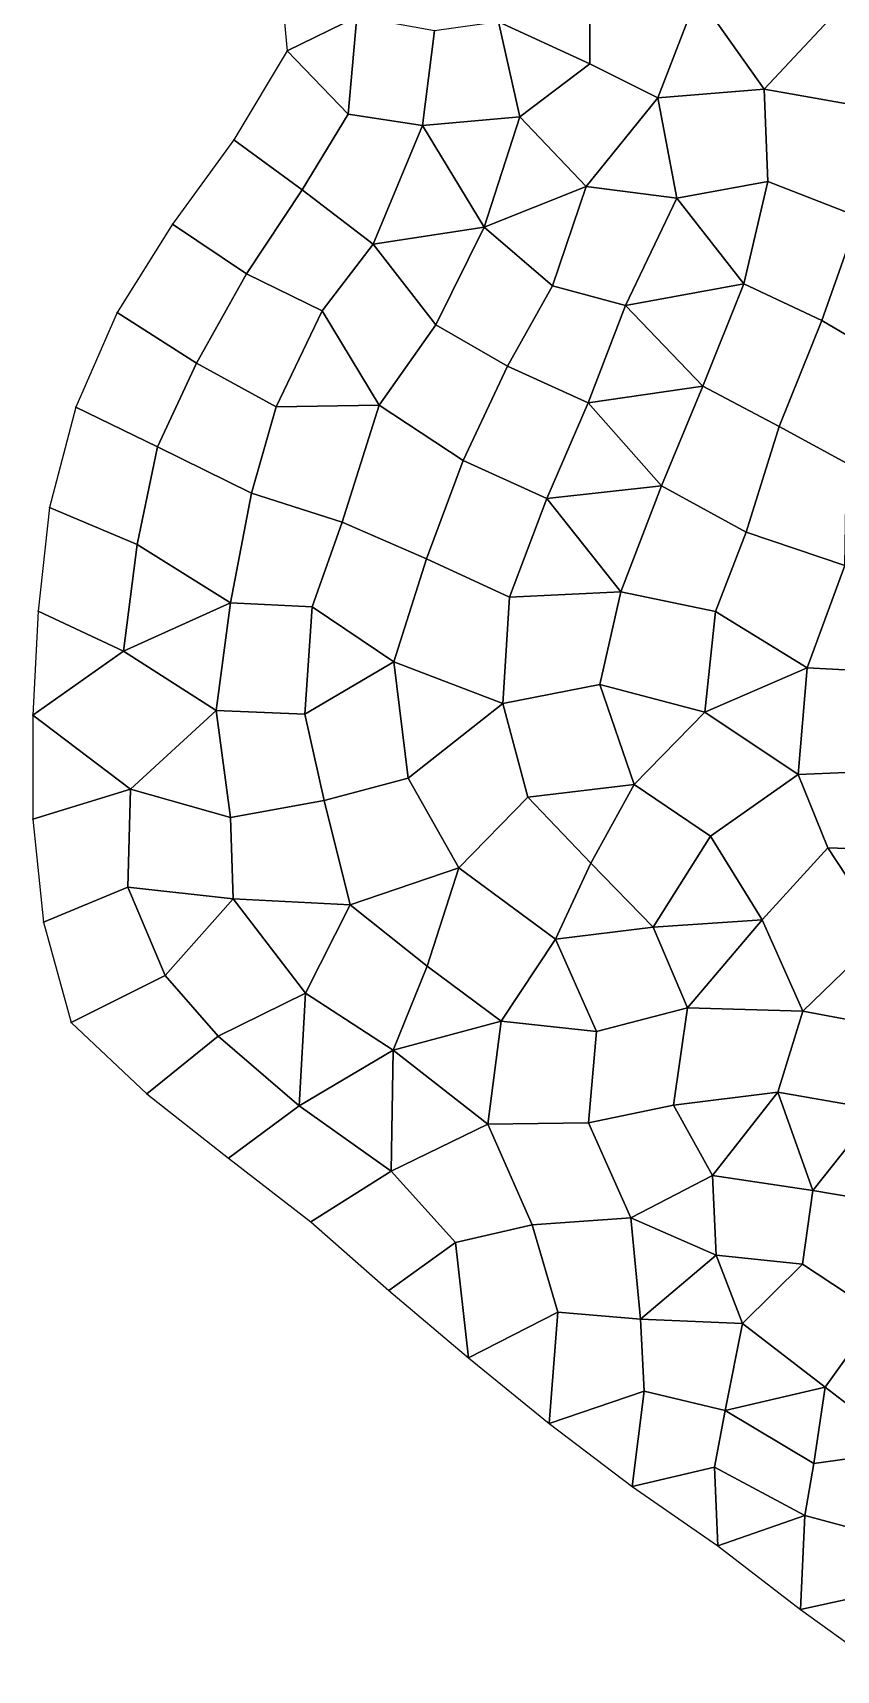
# Model space of a CAD drawing. Extents: x 380707 to 407438, y 6452841 to 6483357.
# Drawn here: x 383966 to 384660, y 6457275 to 6458689 of the extents above; entities that cross this region are included whole.
import ezdxf

# ---------------------------------------------------------------- set-up
doc = ezdxf.new("R2010")
doc.units = 0
for name, color, linetype in [('MESH_BOUND', 25, 'CONTINUOUS'), ('MESH_ELEMS', 18, 'CONTINUOUS'), ('MESH_NODES', 18, 'CONTINUOUS')]:
    doc.layers.add(name, color=color, linetype=linetype)

msp = doc.modelspace()

# ---------------------------------------------------------------- linework, layer by layer
at = {"layer": 'MESH_BOUND', "color": 25}
for points in [[(384180.058, 6458734.89, 2.438), (384185.785, 6458673.52, 2.341)], [(384185.785, 6458673.52, 2.341), (384139.564, 6458596.51, 0.262)], [(384139.564, 6458596.51, 0.262), (384086.877, 6458523.6, -0.939)], [(384086.877, 6458523.6, -0.939), (384039.014, 6458447.46, -0.79)], [(384039.014, 6458447.46, -0.79), (384003.401, 6458365.5, -0.462)], [(384003.401, 6458365.5, -0.462), (383980.542, 6458278.94, -0.253)], [(383980.542, 6458278.94, -0.253), (383970.764, 6458189.53, -0.361)], [(383970.764, 6458189.53, -0.361), (383966.106, 6458099.71, 0.844)], [(383966.106, 6458099.71, 0.844), (383966.276, 6458009.83, -0.677)], [(383966.276, 6458009.83, -0.677), (383975.463, 6457920.88, -3.227)], [(383975.463, 6457920.88, -3.227), (383999.316, 6457834.15, -2.931)], [(383999.316, 6457834.15, -2.931), (384064.463, 6457772.57, -0.957)], [(384064.463, 6457772.57, -0.957), (384134.963, 6457716.93, 0.942)], [(384134.963, 6457716.93, 0.942), (384206.07, 6457661.99, 2.253)], [(384206.07, 6457661.99, 2.253), (384273.62, 6457602.59, -0.294)], [(384273.62, 6457602.59, -0.294), (384342.287, 6457544.49, 0.871)], [(384342.287, 6457544.49, 0.871), (384412.075, 6457487.76, -0.515)], [(384412.075, 6457487.76, -0.515), (384483.614, 6457433.31, -0.397)], [(384483.614, 6457433.31, -0.397), (384557.556, 6457382.09, 0.572)], [(384557.556, 6457382.09, 0.572), (384628.813, 6457327.2, -1.058)], [(384628.813, 6457327.2, -1.058), (384701.744, 6457274.59, -0.633)]]:
    msp.add_polyline3d(points, dxfattribs=at)
at = {"layer": 'MESH_ELEMS', "color": 178}
for points in [[(384597.7, 6458640.18, -17.801), (384671.347, 6458719.18, -15.782), (384591.783, 6458753.82, -17.029), (384539.927, 6458721.75, -17.839)], [(384185.785, 6458673.52, 2.341), (384245.915, 6458702.75, 0.682), (384180.058, 6458734.89, 2.438), (384185.785, 6458673.52, 2.341)], [(384368.057, 6458698.33, -4.504), (384447.015, 6458662.24, -11.6), (384446.843, 6458736.71, -15.609), (384368.057, 6458698.33, -4.504)], [(384539.927, 6458721.75, -17.839), (384446.843, 6458736.71, -15.609), (384447.015, 6458662.24, -11.6), (384505.71, 6458632.78, -17.182)], [(384597.7, 6458640.18, -17.801), (384539.927, 6458721.75, -17.839), (384505.71, 6458632.78, -17.182), (384597.7, 6458640.18, -17.801)], [(384671.347, 6458719.18, -15.782), (384597.7, 6458640.18, -17.801), (384703.611, 6458621.52, -15.385), (384671.347, 6458719.18, -15.782)], [(384245.915, 6458702.75, 0.682), (384185.785, 6458673.52, 2.341), (384238.403, 6458618.8, -1.016), (384245.915, 6458702.75, 0.682)], [(384313.006, 6458690.74, -2.781), (384245.915, 6458702.75, 0.682), (384238.403, 6458618.8, -1.016), (384302.578, 6458608.88, -3.02)], [(384386.477, 6458616.28, -5.658), (384368.057, 6458698.33, -4.504), (384313.006, 6458690.74, -2.781), (384302.578, 6458608.88, -3.02)], [(384447.015, 6458662.24, -11.6), (384368.057, 6458698.33, -4.504), (384386.477, 6458616.28, -5.658), (384447.015, 6458662.24, -11.6)], [(384139.564, 6458596.51, 0.262), (384198.749, 6458553.24, -1.968), (384238.403, 6458618.8, -1.016), (384185.785, 6458673.52, 2.341)], [(384443.768, 6458556.19, -9.313), (384505.71, 6458632.78, -17.182), (384447.015, 6458662.24, -11.6), (384386.477, 6458616.28, -5.658)], [(384600.775, 6458560.6, -18.469), (384597.7, 6458640.18, -17.801), (384505.71, 6458632.78, -17.182), (384522.156, 6458546.14, -17.422)], [(384703.611, 6458621.52, -15.385), (384597.7, 6458640.18, -17.801), (384600.775, 6458560.6, -18.469), (384679.141, 6458529.9, -16.172)], [(384522.156, 6458546.14, -17.422), (384505.71, 6458632.78, -17.182), (384443.768, 6458556.19, -9.313), (384522.156, 6458546.14, -17.422)], [(384260.027, 6458506.49, -5.042), (384302.578, 6458608.88, -3.02), (384238.403, 6458618.8, -1.016), (384198.749, 6458553.24, -1.968)], [(384355.762, 6458521.03, -7.156), (384302.578, 6458608.88, -3.02), (384260.027, 6458506.49, -5.042), (384355.762, 6458521.03, -7.156)], [(384386.477, 6458616.28, -5.658), (384302.578, 6458608.88, -3.02), (384355.762, 6458521.03, -7.156), (384386.477, 6458616.28, -5.658)], [(384386.477, 6458616.28, -5.658), (384355.762, 6458521.03, -7.156), (384443.768, 6458556.19, -9.313), (384386.477, 6458616.28, -5.658)], [(384086.877, 6458523.6, -0.939), (384150.515, 6458480.89, -2.188), (384198.749, 6458553.24, -1.968), (384139.564, 6458596.51, 0.262)], [(384215.834, 6458448.96, -6.132), (384260.027, 6458506.49, -5.042), (384198.749, 6458553.24, -1.968), (384150.515, 6458480.89, -2.188)], [(384355.762, 6458521.03, -7.156), (384414.875, 6458470.54, -11.207), (384443.768, 6458556.19, -9.313), (384355.762, 6458521.03, -7.156)], [(384477.849, 6458453.45, -15.706), (384522.156, 6458546.14, -17.422), (384443.768, 6458556.19, -9.313), (384414.875, 6458470.54, -11.207)], [(384522.156, 6458546.14, -17.422), (384580.152, 6458472.1, -19.21), (384600.775, 6458560.6, -18.469), (384522.156, 6458546.14, -17.422)], [(384580.152, 6458472.1, -19.21), (384647.373, 6458440.55, -17.386), (384679.141, 6458529.9, -16.172), (384600.775, 6458560.6, -18.469)], [(384477.849, 6458453.45, -15.706), (384580.152, 6458472.1, -19.21), (384522.156, 6458546.14, -17.422), (384477.849, 6458453.45, -15.706)], [(384150.515, 6458480.89, -2.188), (384086.877, 6458523.6, -0.939), (384039.014, 6458447.46, -0.79), (384107.559, 6458403.62, -4.063)], [(384760.047, 6458489.29, -12.744), (384679.141, 6458529.9, -16.172), (384647.373, 6458440.55, -17.386), (384707.41, 6458405.03, -9.582)], [(384355.762, 6458521.03, -7.156), (384260.027, 6458506.49, -5.042), (384314.094, 6458436.73, -9.933), (384355.762, 6458521.03, -7.156)], [(384414.875, 6458470.54, -11.207), (384355.762, 6458521.03, -7.156), (384314.094, 6458436.73, -9.933), (384375.974, 6458400.96, -14.43)], [(384314.094, 6458436.73, -9.933), (384260.027, 6458506.49, -5.042), (384215.834, 6458448.96, -6.132), (384265.076, 6458367.3, -13.579)], [(384176.124, 6458366, -9.231), (384215.834, 6458448.96, -6.132), (384150.515, 6458480.89, -2.188), (384107.559, 6458403.62, -4.063)], [(384445.578, 6458369.37, -17.9), (384477.849, 6458453.45, -15.706), (384414.875, 6458470.54, -11.207), (384375.974, 6458400.96, -14.43)], [(384477.849, 6458453.45, -15.706), (384544.481, 6458383.81, -19.651), (384580.152, 6458472.1, -19.21), (384477.849, 6458453.45, -15.706)], [(384647.373, 6458440.55, -17.386), (384580.152, 6458472.1, -19.21), (384544.481, 6458383.81, -19.651), (384610.586, 6458348.84, -15.821)], [(384477.849, 6458453.45, -15.706), (384445.578, 6458369.37, -17.9), (384544.481, 6458383.81, -19.651), (384477.849, 6458453.45, -15.706)], [(384003.401, 6458365.5, -0.462), (384073.694, 6458331.34, -4.324), (384107.559, 6458403.62, -4.063), (384039.014, 6458447.46, -0.79)], [(384215.834, 6458448.96, -6.132), (384176.124, 6458366, -9.231), (384265.076, 6458367.3, -13.579), (384215.834, 6458448.96, -6.132)], [(384707.41, 6458405.03, -9.582), (384647.373, 6458440.55, -17.386), (384610.586, 6458348.84, -15.821), (384668.636, 6458317.25, -1.176)], [(384375.974, 6458400.96, -14.43), (384314.094, 6458436.73, -9.933), (384265.076, 6458367.3, -13.579), (384337.656, 6458319.68, -16.797)], [(384176.124, 6458366, -9.231), (384107.559, 6458403.62, -4.063), (384073.694, 6458331.34, -4.324), (384154.852, 6458291.36, -13.103)], [(384409.829, 6458286.75, -18.82), (384445.578, 6458369.37, -17.9), (384375.974, 6458400.96, -14.43), (384337.656, 6458319.68, -16.797)], [(384445.578, 6458369.37, -17.9), (384508.782, 6458297.65, -19.908), (384544.481, 6458383.81, -19.651), (384445.578, 6458369.37, -17.9)], [(384610.586, 6458348.84, -15.821), (384544.481, 6458383.81, -19.651), (384508.782, 6458297.65, -19.908), (384581.923, 6458257.71, -2.264)], [(384233.202, 6458266.18, -16.528), (384265.076, 6458367.3, -13.579), (384176.124, 6458366, -9.231), (384154.852, 6458291.36, -13.103)], [(384233.202, 6458266.18, -16.528), (384305.964, 6458234.63, -17.862), (384337.656, 6458319.68, -16.797), (384265.076, 6458367.3, -13.579)], [(384445.578, 6458369.37, -17.9), (384409.829, 6458286.75, -18.82), (384508.782, 6458297.65, -19.908), (384445.578, 6458369.37, -17.9)], [(384073.694, 6458331.34, -4.324), (384003.401, 6458365.5, -0.462), (383980.542, 6458278.94, -0.253), (384056.136, 6458246.88, -5.867)], [(384668.636, 6458317.25, -1.176), (384610.586, 6458348.84, -15.821), (384581.923, 6458257.71, -2.264), (384667.155, 6458228.98, -0.846)], [(384154.852, 6458291.36, -13.103), (384073.694, 6458331.34, -4.324), (384056.136, 6458246.88, -5.867), (384136.916, 6458196.63, -16.151)], [(384377.701, 6458201.41, -18.023), (384409.829, 6458286.75, -18.82), (384337.656, 6458319.68, -16.797), (384305.964, 6458234.63, -17.862)], [(384473.853, 6458205.99, -13.796), (384508.782, 6458297.65, -19.908), (384409.829, 6458286.75, -18.82), (384473.853, 6458205.99, -13.796)], [(384581.923, 6458257.71, -2.264), (384508.782, 6458297.65, -19.908), (384473.853, 6458205.99, -13.796), (384555.51, 6458189.08, -4.284)], [(384207.306, 6458193.1, -17.654), (384233.202, 6458266.18, -16.528), (384154.852, 6458291.36, -13.103), (384136.916, 6458196.63, -16.151)], [(384377.701, 6458201.41, -18.023), (384473.853, 6458205.99, -13.796), (384409.829, 6458286.75, -18.82), (384377.701, 6458201.41, -18.023)], [(384056.136, 6458246.88, -5.867), (383980.542, 6458278.94, -0.253), (383970.764, 6458189.53, -0.361), (384044.485, 6458154.97, -7.053)], [(384305.964, 6458234.63, -17.862), (384233.202, 6458266.18, -16.528), (384207.306, 6458193.1, -17.654), (384277.822, 6458145.66, -17.733)], [(384667.155, 6458228.98, -0.846), (384581.923, 6458257.71, -2.264), (384555.51, 6458189.08, -4.284), (384634.637, 6458140.36, -2.616)], [(384056.136, 6458246.88, -5.867), (384044.485, 6458154.97, -7.053), (384136.916, 6458196.63, -16.151), (384056.136, 6458246.88, -5.867)], [(384377.701, 6458201.41, -18.023), (384305.964, 6458234.63, -17.862), (384277.822, 6458145.66, -17.733), (384371.812, 6458109.62, -14.151)], [(384667.155, 6458228.98, -0.846), (384634.637, 6458140.36, -2.616), (384721.891, 6458135.72, -0.874), (384667.155, 6458228.98, -0.846)], [(384455.744, 6458126.2, -6.788), (384473.853, 6458205.99, -13.796), (384377.701, 6458201.41, -18.023), (384371.812, 6458109.62, -14.151)], [(384555.51, 6458189.08, -4.284), (384473.853, 6458205.99, -13.796), (384455.744, 6458126.2, -6.788), (384546.46, 6458102.11, -4.364)], [(384044.485, 6458154.97, -7.053), (383970.764, 6458189.53, -0.361), (383966.106, 6458099.71, 0.844), (384044.485, 6458154.97, -7.053)], [(384136.916, 6458196.63, -16.151), (384044.485, 6458154.97, -7.053), (384124.433, 6458103.66, -18.69), (384136.916, 6458196.63, -16.151)], [(384200.919, 6458100.41, -18.308), (384207.306, 6458193.1, -17.654), (384136.916, 6458196.63, -16.151), (384124.433, 6458103.66, -18.69)], [(384277.822, 6458145.66, -17.733), (384207.306, 6458193.1, -17.654), (384200.919, 6458100.41, -18.308), (384277.822, 6458145.66, -17.733)], [(384555.51, 6458189.08, -4.284), (384546.46, 6458102.11, -4.364), (384634.637, 6458140.36, -2.616), (384555.51, 6458189.08, -4.284)], [(384050.344, 6458035.76, -15.799), (384124.433, 6458103.66, -18.69), (384044.485, 6458154.97, -7.053), (383966.106, 6458099.71, 0.844)], [(384200.919, 6458100.41, -18.308), (384217.768, 6458026, -17.84), (384290.308, 6458045.22, -15.376), (384277.822, 6458145.66, -17.733)], [(384371.812, 6458109.62, -14.151), (384277.822, 6458145.66, -17.733), (384290.308, 6458045.22, -15.376), (384371.812, 6458109.62, -14.151)], [(384546.46, 6458102.11, -4.364), (384626.927, 6458048.35, -3.027), (384634.637, 6458140.36, -2.616), (384546.46, 6458102.11, -4.364)], [(384730.45, 6458052.76, -1.774), (384721.891, 6458135.72, -0.874), (384634.637, 6458140.36, -2.616), (384626.927, 6458048.35, -3.027)], [(384393.448, 6458028.79, -6.66), (384485.365, 6458039.62, -5.136), (384455.744, 6458126.2, -6.788), (384371.812, 6458109.62, -14.151)], [(384455.744, 6458126.2, -6.788), (384485.365, 6458039.62, -5.136), (384546.46, 6458102.11, -4.364), (384455.744, 6458126.2, -6.788)], [(384050.344, 6458035.76, -15.799), (383966.106, 6458099.71, 0.844), (383966.276, 6458009.83, -0.677), (384050.344, 6458035.76, -15.799)], [(384050.344, 6458035.76, -15.799), (384136.882, 6458011.25, -19.201), (384124.433, 6458103.66, -18.69), (384050.344, 6458035.76, -15.799)], [(384200.919, 6458100.41, -18.308), (384124.433, 6458103.66, -18.69), (384136.882, 6458011.25, -19.201), (384217.768, 6458026, -17.84)], [(384393.448, 6458028.79, -6.66), (384371.812, 6458109.62, -14.151), (384290.308, 6458045.22, -15.376), (384333.901, 6457967.77, -9.55)], [(384551.23, 6457995.1, -4.002), (384626.927, 6458048.35, -3.027), (384546.46, 6458102.11, -4.364), (384485.365, 6458039.62, -5.136)], [(384240.013, 6457935.63, -16.555), (384333.901, 6457967.77, -9.55), (384290.308, 6458045.22, -15.376), (384217.768, 6458026, -17.84)], [(384652.41, 6457984.87, -3.208), (384626.927, 6458048.35, -3.027), (384551.23, 6457995.1, -4.002), (384595.935, 6457922.82, -4.307)], [(384730.45, 6458052.76, -1.774), (384626.927, 6458048.35, -3.027), (384652.41, 6457984.87, -3.208), (384736.542, 6457982.17, -3.139)], [(383966.276, 6458009.83, -0.677), (383975.463, 6457920.88, -3.227), (384048.283, 6457950.91, -15.607), (384050.344, 6458035.76, -15.799)], [(384136.882, 6458011.25, -19.201), (384050.344, 6458035.76, -15.799), (384048.283, 6457950.91, -15.607), (384139.116, 6457940.99, -19.901)], [(384417.327, 6457905.96, -8.825), (384447.85, 6457971.71, -5.793), (384393.448, 6458028.79, -6.66), (384333.901, 6457967.77, -9.55)], [(384393.448, 6458028.79, -6.66), (384447.85, 6457971.71, -5.793), (384485.365, 6458039.62, -5.136), (384393.448, 6458028.79, -6.66)], [(384551.23, 6457995.1, -4.002), (384485.365, 6458039.62, -5.136), (384447.85, 6457971.71, -5.793), (384501.837, 6457916.31, -6.071)], [(384139.116, 6457940.99, -19.901), (384240.013, 6457935.63, -16.555), (384217.768, 6458026, -17.84), (384136.882, 6458011.25, -19.201)], [(384501.837, 6457916.31, -6.071), (384595.935, 6457922.82, -4.307), (384551.23, 6457995.1, -4.002), (384501.837, 6457916.31, -6.071)], [(384501.837, 6457916.31, -6.071), (384447.85, 6457971.71, -5.793), (384417.327, 6457905.96, -8.825), (384501.837, 6457916.31, -6.071)], [(384700.884, 6457911.47, -3.806), (384652.41, 6457984.87, -3.208), (384595.935, 6457922.82, -4.307), (384630.873, 6457843.87, -6.203)], [(384652.41, 6457984.87, -3.208), (384700.884, 6457911.47, -3.806), (384736.542, 6457982.17, -3.139), (384652.41, 6457984.87, -3.208)], [(384333.901, 6457967.77, -9.55), (384240.013, 6457935.63, -16.555), (384306.555, 6457882.7, -15.451), (384333.901, 6457967.77, -9.55)], [(384417.327, 6457905.96, -8.825), (384333.901, 6457967.77, -9.55), (384306.555, 6457882.7, -15.451), (384370.628, 6457835.29, -15.422)], [(383975.463, 6457920.88, -3.227), (383999.316, 6457834.15, -2.931), (384080.301, 6457874.64, -15.836), (384048.283, 6457950.91, -15.607)], [(384048.283, 6457950.91, -15.607), (384080.301, 6457874.64, -15.836), (384139.116, 6457940.99, -19.901), (384048.283, 6457950.91, -15.607)], [(384126.288, 6457822.3, -16.005), (384201.703, 6457859.41, -20.801), (384139.116, 6457940.99, -19.901), (384080.301, 6457874.64, -15.836)], [(384201.703, 6457859.41, -20.801), (384240.013, 6457935.63, -16.555), (384139.116, 6457940.99, -19.901), (384201.703, 6457859.41, -20.801)], [(384201.703, 6457859.41, -20.801), (384277.131, 6457810.33, -20.556), (384306.555, 6457882.7, -15.451), (384240.013, 6457935.63, -16.555)], [(384501.837, 6457916.31, -6.071), (384417.327, 6457905.96, -8.825), (384452.736, 6457826.41, -12.819), (384531.248, 6457846.76, -7.749)], [(384531.248, 6457846.76, -7.749), (384595.935, 6457922.82, -4.307), (384501.837, 6457916.31, -6.071), (384531.248, 6457846.76, -7.749)], [(384630.873, 6457843.87, -6.203), (384595.935, 6457922.82, -4.307), (384531.248, 6457846.76, -7.749), (384630.873, 6457843.87, -6.203)], [(384452.736, 6457826.41, -12.819), (384417.327, 6457905.96, -8.825), (384370.628, 6457835.29, -15.422), (384452.736, 6457826.41, -12.819)], [(384700.884, 6457911.47, -3.806), (384630.873, 6457843.87, -6.203), (384708.086, 6457829.62, -4.363), (384700.884, 6457911.47, -3.806)], [(384064.463, 6457772.57, -0.957), (384126.288, 6457822.3, -16.005), (384080.301, 6457874.64, -15.836), (383999.316, 6457834.15, -2.931)], [(384277.131, 6457810.33, -20.556), (384370.628, 6457835.29, -15.422), (384306.555, 6457882.7, -15.451), (384277.131, 6457810.33, -20.556)], [(384126.288, 6457822.3, -16.005), (384196.177, 6457762.03, -14.603), (384201.703, 6457859.41, -20.801), (384126.288, 6457822.3, -16.005)], [(384201.703, 6457859.41, -20.801), (384196.177, 6457762.03, -14.603), (384277.131, 6457810.33, -20.556), (384201.703, 6457859.41, -20.801)], [(384519.417, 6457762.7, -13.878), (384531.248, 6457846.76, -7.749), (384452.736, 6457826.41, -12.819), (384445.919, 6457747.33, -16.94)], [(384609.483, 6457773.87, -9.918), (384630.873, 6457843.87, -6.203), (384531.248, 6457846.76, -7.749), (384519.417, 6457762.7, -13.878)], [(384695.156, 6457759.06, -6.546), (384708.086, 6457829.62, -4.363), (384630.873, 6457843.87, -6.203), (384609.483, 6457773.87, -9.918)], [(384277.131, 6457810.33, -20.556), (384358.945, 6457746.26, -20.337), (384370.628, 6457835.29, -15.422), (384277.131, 6457810.33, -20.556)], [(384445.919, 6457747.33, -16.94), (384452.736, 6457826.41, -12.819), (384370.628, 6457835.29, -15.422), (384358.945, 6457746.26, -20.337)], [(384134.963, 6457716.93, 0.942), (384196.177, 6457762.03, -14.603), (384126.288, 6457822.3, -16.005), (384064.463, 6457772.57, -0.957)], [(384275.398, 6457705.74, -12.894), (384277.131, 6457810.33, -20.556), (384196.177, 6457762.03, -14.603), (384275.398, 6457705.74, -12.894)], [(384277.131, 6457810.33, -20.556), (384275.398, 6457705.74, -12.894), (384358.945, 6457746.26, -20.337), (384277.131, 6457810.33, -20.556)], [(384519.417, 6457762.7, -13.878), (384553.059, 6457702.08, -15.409), (384609.483, 6457773.87, -9.918), (384519.417, 6457762.7, -13.878)], [(384609.483, 6457773.87, -9.918), (384553.059, 6457702.08, -15.409), (384639.452, 6457689.13, -12.976), (384609.483, 6457773.87, -9.918)], [(384639.452, 6457689.13, -12.976), (384695.156, 6457759.06, -6.546), (384609.483, 6457773.87, -9.918), (384639.452, 6457689.13, -12.976)], [(384206.07, 6457661.99, 2.253), (384275.398, 6457705.74, -12.894), (384196.177, 6457762.03, -14.603), (384134.963, 6457716.93, 0.942)], [(384482.392, 6457665.39, -18.63), (384553.059, 6457702.08, -15.409), (384519.417, 6457762.7, -13.878), (384445.919, 6457747.33, -16.94)], [(384639.452, 6457689.13, -12.976), (384717.938, 6457675.62, -9.796), (384695.156, 6457759.06, -6.546), (384639.452, 6457689.13, -12.976)], [(384358.945, 6457746.26, -20.337), (384275.398, 6457705.74, -12.894), (384331.053, 6457644.03, -11.704), (384397.173, 6457659.24, -18.469)], [(384397.173, 6457659.24, -18.469), (384482.392, 6457665.39, -18.63), (384445.919, 6457747.33, -16.94), (384358.945, 6457746.26, -20.337)], [(384273.62, 6457602.59, -0.294), (384331.053, 6457644.03, -11.704), (384275.398, 6457705.74, -12.894), (384206.07, 6457661.99, 2.253)], [(384553.059, 6457702.08, -15.409), (384482.392, 6457665.39, -18.63), (384556.077, 6457633.03, -17.571), (384553.059, 6457702.08, -15.409)], [(384553.059, 6457702.08, -15.409), (384556.077, 6457633.03, -17.571), (384630.563, 6457625.33, -15.69), (384639.452, 6457689.13, -12.976)], [(384630.563, 6457625.33, -15.69), (384695.729, 6457582.4, -15.129), (384717.938, 6457675.62, -9.796), (384639.452, 6457689.13, -12.976)], [(384482.392, 6457665.39, -18.63), (384397.173, 6457659.24, -18.469), (384419.415, 6457583.86, -14.707), (384490.937, 6457577.77, -16.99)], [(384556.077, 6457633.03, -17.571), (384482.392, 6457665.39, -18.63), (384490.937, 6457577.77, -16.99), (384556.077, 6457633.03, -17.571)], [(384419.415, 6457583.86, -14.707), (384397.173, 6457659.24, -18.469), (384331.053, 6457644.03, -11.704), (384342.287, 6457544.49, 0.871)], [(384331.053, 6457644.03, -11.704), (384273.62, 6457602.59, -0.294), (384342.287, 6457544.49, 0.871), (384331.053, 6457644.03, -11.704)], [(384579, 6457574, -18.127), (384556.077, 6457633.03, -17.571), (384490.937, 6457577.77, -16.99), (384579, 6457574, -18.127)], [(384630.563, 6457625.33, -15.69), (384556.077, 6457633.03, -17.571), (384579, 6457574, -18.127), (384630.563, 6457625.33, -15.69)], [(384650.213, 6457519.22, -17.91), (384695.729, 6457582.4, -15.129), (384630.563, 6457625.33, -15.69), (384579, 6457574, -18.127)], [(384342.287, 6457544.49, 0.871), (384412.075, 6457487.76, -0.515), (384419.415, 6457583.86, -14.707), (384342.287, 6457544.49, 0.871)], [(384419.415, 6457583.86, -14.707), (384412.075, 6457487.76, -0.515), (384493.859, 6457515.75, -13.847), (384490.937, 6457577.77, -16.99)], [(384563.777, 6457499, -15.709), (384579, 6457574, -18.127), (384490.937, 6457577.77, -16.99), (384493.859, 6457515.75, -13.847)], [(384650.213, 6457519.22, -17.91), (384721.426, 6457464.44, -17.677), (384768.399, 6457521.73, -15.365), (384695.729, 6457582.4, -15.129)], [(384579, 6457574, -18.127), (384563.777, 6457499, -15.709), (384650.213, 6457519.22, -17.91), (384579, 6457574, -18.127)], [(384640.365, 6457453.19, -15.847), (384650.213, 6457519.22, -17.91), (384563.777, 6457499, -15.709), (384640.365, 6457453.19, -15.847)], [(384640.365, 6457453.19, -15.847), (384721.426, 6457464.44, -17.677), (384650.213, 6457519.22, -17.91), (384640.365, 6457453.19, -15.847)], [(384483.614, 6457433.31, -0.397), (384493.859, 6457515.75, -13.847), (384412.075, 6457487.76, -0.515), (384483.614, 6457433.31, -0.397)], [(384554.7, 6457449.89, -11.846), (384563.777, 6457499, -15.709), (384493.859, 6457515.75, -13.847), (384483.614, 6457433.31, -0.397)], [(384554.7, 6457449.89, -11.846), (384632.686, 6457408.25, -12.849), (384640.365, 6457453.19, -15.847), (384563.777, 6457499, -15.709)], [(384709.851, 6457387.47, -14.884), (384721.426, 6457464.44, -17.677), (384640.365, 6457453.19, -15.847), (384632.686, 6457408.25, -12.849)], [(384554.7, 6457449.89, -11.846), (384483.614, 6457433.31, -0.397), (384557.556, 6457382.09, 0.572), (384554.7, 6457449.89, -11.846)], [(384632.686, 6457408.25, -12.849), (384554.7, 6457449.89, -11.846), (384557.556, 6457382.09, 0.572), (384632.686, 6457408.25, -12.849)], [(384628.813, 6457327.2, -1.058), (384632.686, 6457408.25, -12.849), (384557.556, 6457382.09, 0.572), (384628.813, 6457327.2, -1.058)], [(384632.686, 6457408.25, -12.849), (384628.813, 6457327.2, -1.058), (384700.085, 6457342.58, -11.774), (384709.851, 6457387.47, -14.884)], [(384700.085, 6457342.58, -11.774), (384628.813, 6457327.2, -1.058), (384701.744, 6457274.59, -0.633), (384700.085, 6457342.58, -11.774)]]:
    msp.add_3dface(points, dxfattribs=at)
at = {"layer": 'MESH_NODES', "color": 18}
for p in [(384185.785, 6458673.52, 2.341), (384447.015, 6458662.24, -11.6), (384597.7, 6458640.18, -17.801), (384505.71, 6458632.78, -17.182), (384238.403, 6458618.8, -1.016), (384302.578, 6458608.88, -3.02), (384386.477, 6458616.28, -5.658), (384139.564, 6458596.51, 0.262), (384198.749, 6458553.24, -1.968), (384443.768, 6458556.19, -9.313), (384600.775, 6458560.6, -18.469), (384522.156, 6458546.14, -17.422), (384086.877, 6458523.6, -0.939), (384355.762, 6458521.03, -7.156), (384260.027, 6458506.49, -5.042), (384150.515, 6458480.89, -2.188), (384414.875, 6458470.54, -11.207), (384580.152, 6458472.1, -19.21), (384477.849, 6458453.45, -15.706), (384039.014, 6458447.46, -0.79), (384215.834, 6458448.96, -6.132), (384647.373, 6458440.55, -17.386), (384314.094, 6458436.73, -9.933), (384107.559, 6458403.62, -4.063), (384375.974, 6458400.96, -14.43), (384544.481, 6458383.81, -19.651), (384265.076, 6458367.3, -13.579), (384445.578, 6458369.37, -17.9), (384003.401, 6458365.5, -0.462), (384176.124, 6458366, -9.231), (384610.586, 6458348.84, -15.821), (384073.694, 6458331.34, -4.324), (384337.656, 6458319.68, -16.797), (384508.782, 6458297.65, -19.908), (384154.852, 6458291.36, -13.103), (384409.829, 6458286.75, -18.82), (383980.542, 6458278.94, -0.253), (384233.202, 6458266.18, -16.528), (384581.923, 6458257.71, -2.264), (384056.136, 6458246.88, -5.867), (384305.964, 6458234.63, -17.862), (384377.701, 6458201.41, -18.023), (384473.853, 6458205.99, -13.796), (383970.764, 6458189.53, -0.361), (384136.916, 6458196.63, -16.151), (384207.306, 6458193.1, -17.654), (384555.51, 6458189.08, -4.284), (384044.485, 6458154.97, -7.053), (384277.822, 6458145.66, -17.733), (384634.637, 6458140.36, -2.616), (384455.744, 6458126.2, -6.788), (383966.106, 6458099.71, 0.844), (384124.433, 6458103.66, -18.69), (384200.919, 6458100.41, -18.308), (384371.812, 6458109.62, -14.151), (384546.46, 6458102.11, -4.364), (384290.308, 6458045.22, -15.376), (384626.927, 6458048.35, -3.027), (384050.344, 6458035.76, -15.799), (384393.448, 6458028.79, -6.66), (384485.365, 6458039.62, -5.136), (384217.768, 6458026, -17.84), (383966.276, 6458009.83, -0.677), (384136.882, 6458011.25, -19.201), (384551.23, 6457995.1, -4.002), (384447.85, 6457971.71, -5.793), (384652.41, 6457984.87, -3.208), (384333.901, 6457967.77, -9.55), (384048.283, 6457950.91, -15.607), (384139.116, 6457940.99, -19.901), (384240.013, 6457935.63, -16.555), (383975.463, 6457920.88, -3.227), (384501.837, 6457916.31, -6.071), (384595.935, 6457922.82, -4.307), (384417.327, 6457905.96, -8.825), (384080.301, 6457874.64, -15.836), (384306.555, 6457882.7, -15.451), (384201.703, 6457859.41, -20.801), (384531.248, 6457846.76, -7.749), (384630.873, 6457843.87, -6.203), (383999.316, 6457834.15, -2.931), (384370.628, 6457835.29, -15.422), (384126.288, 6457822.3, -16.005), (384452.736, 6457826.41, -12.819), (384277.131, 6457810.33, -20.556), (384609.483, 6457773.87, -9.918), (384064.463, 6457772.57, -0.957), (384196.177, 6457762.03, -14.603), (384519.417, 6457762.7, -13.878), (384358.945, 6457746.26, -20.337), (384445.919, 6457747.33, -16.94), (384134.963, 6457716.93, 0.942), (384275.398, 6457705.74, -12.894), (384553.059, 6457702.08, -15.409), (384639.452, 6457689.13, -12.976), (384206.07, 6457661.99, 2.253), (384482.392, 6457665.39, -18.63), (384397.173, 6457659.24, -18.469), (384331.053, 6457644.03, -11.704), (384556.077, 6457633.03, -17.571), (384630.563, 6457625.33, -15.69), (384273.62, 6457602.59, -0.294), (384419.415, 6457583.86, -14.707), (384490.937, 6457577.77, -16.99), (384579, 6457574, -18.127), (384342.287, 6457544.49, 0.871), (384650.213, 6457519.22, -17.91), (384493.859, 6457515.75, -13.847), (384563.777, 6457499, -15.709), (384412.075, 6457487.76, -0.515), (384554.7, 6457449.89, -11.846), (384640.365, 6457453.19, -15.847), (384483.614, 6457433.31, -0.397), (384632.686, 6457408.25, -12.849), (384557.556, 6457382.09, 0.572), (384628.813, 6457327.2, -1.058)]:
    msp.add_point(p, dxfattribs=at)

doc.saveas('drawing.dxf')
